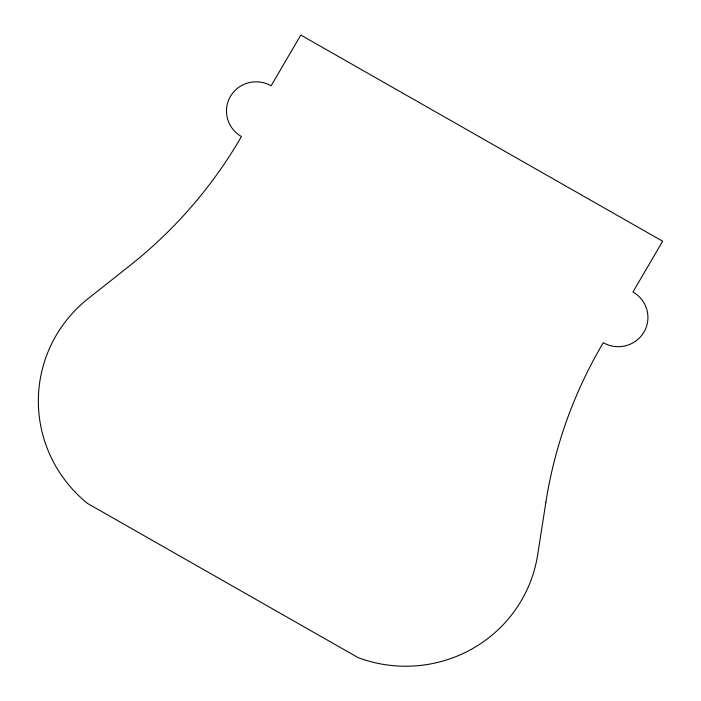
<?xml version="1.0" encoding="UTF-8"?>
<svg xmlns="http://www.w3.org/2000/svg" width="701" height="701" viewBox="0 0 701 701"><rect width="100%" height="100%" fill="white"/><g stroke="black" fill="none" stroke-linecap="round" stroke-linejoin="round"><path stroke-width="1.05" d="M545.869 502.293L537.649 554.877A134.163 131.963 8.2 0 1 358.229 657.696L87.546 503.467A134.163 131.963 8.2 0 1 88.063 298.705L130.106 265.39A462.415 454.818 8.2 0 0 241.433 136.529A29.819 29.328 8.2 0 1 230.427 96.431A29.819 29.328 8.2 0 1 271.121 85.794L300.808 35.05L662.655 241.232L632.968 291.975A29.819 29.328 8.2 0 1 643.974 332.072A29.819 29.328 8.2 0 1 603.281 342.71A462.415 454.818 8.2 0 0 545.869 502.293"/></g></svg>
